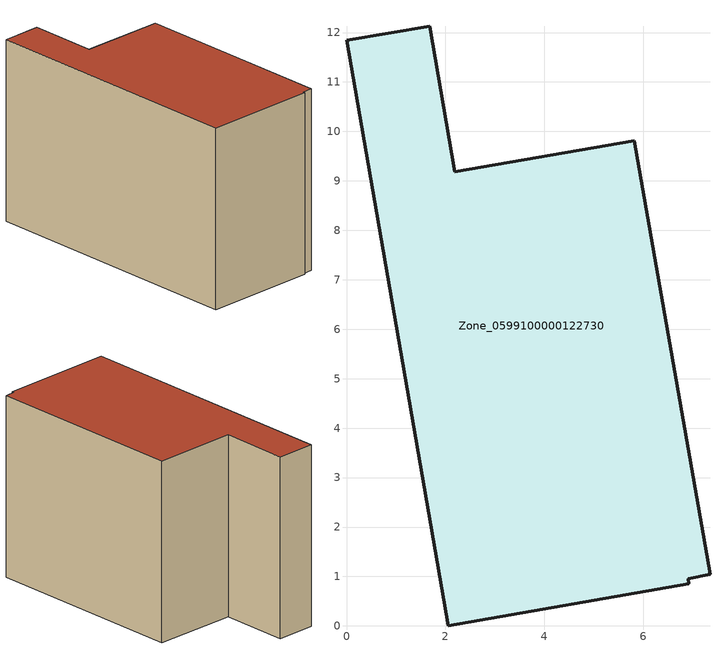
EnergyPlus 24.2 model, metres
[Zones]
Zone_0599100000122730
 floor ground (C_G): 6.92,0.85 2.06,0 0,11.84 1.68,12.13 2.19,9.18 5.82,9.81 7.35,1.04 6.91,0.95 z0
 wall outside (C_F): 7.35,1.04 5.82,9.81 2.19,9.18 1.68,12.13 0,11.84 2.06,0 6.92,0.85 6.91,0.95 7.35,1.04 z0:7.93
 roof outside (C_R): 2.06,0 6.92,0.85 6.91,0.95 7.35,1.04 5.82,9.81 2.19,9.18 1.68,12.13 0,11.84 z7.93
[BUILDING]
Pand.0599100000122730: North Axis=0; Terrain=City; Loads Convergence Tolerance Value=0.04; Temperature Convergence Tolerance Value=0.4; Solar Distribution=FullExterior; Maximum Number of Warmup Days=25; Minimum Number of Warmup Days=1
[Site:Location]
Rotterdam.The.Hague.AP_ZH_NLD Design_Conditions: Latitude=51.96; Longitude=4.45; Time Zone=1; Elevation=-4.5
[SITE:GROUNDTEMPERATURE:BUILDINGSURFACE]
18, 18, 18, 18, 18, 18, 18, 18, 18, 18, 18, 18
[MATERIAL] Thermal Absorptance=0.9; Solar Absorptance=0.7; Visible Absorptance=0.7
Name | Roughness | Thickness | Conductivity | Density | Specific Heat
G.TI.1992-2005 | MediumSmooth | 0.15 | 0.06 | 540 | 1210
F.TI.1992-2005 | Rough | 0.3 | 0.12 | 1920 | 840
R.TI.1992-2005 | MediumRough | 0.2 | 0.08 | 1500 | 1000
[CONSTRUCTION]
C_G: G.TI.1992-2005
C_F: F.TI.1992-2005
C_R: R.TI.1992-2005
[ZONE]
Zone_0599100000122730: Type=1; Multiplier=1; Ceiling Height=Autocalculate; Volume=Autocalculate; Floor Area=autocalculate; Part of Total Floor Area=Yes
[ZONEINFILTRATION:DESIGNFLOWRATE]
Infil_Zone_0599100000122730: Zone or ZoneList or Space or SpaceList=Zone_0599100000122730; Schedule=AlwaysOn; Design Flow Rate Calculation Method=Flow/Area; Flow Rate per Floor Area=0.0015; Constant Term Coefficient=1; Temperature Term Coefficient=0; Velocity Term Coefficient=0; Velocity Squared Term Coefficient=0
[HVACTEMPLATE:ZONE:IDEALLOADSAIRSYSTEM]
Zone_0599100000122730: Maximum Heating Supply Air Temperature=50; Minimum Cooling Supply Air Temperature=13; Maximum Heating Supply Air Humidity Ratio=0.0156; Minimum Cooling Supply Air Humidity Ratio=0.0077; Heating Limit=NoLimit; Cooling Limit=NoLimit; Dehumidification Control Type=ConstantSensibleHeatRatio; Cooling Sensible Heat Ratio=0.7; Dehumidification Setpoint=60; Humidification Control Type=None; Humidification Setpoint=30; Outdoor Air Method=None; Outdoor Air Flow Rate per Person=0.00944; Outdoor Air Flow Rate per Zone Floor Area=0; Outdoor Air Flow Rate per Zone=0; Demand Controlled Ventilation Type=None; Outdoor Air Economizer Type=NoEconomizer; Heat Recovery Type=None; Sensible Heat Recovery Effectiveness=0.7; Latent Heat Recovery Effectiveness=0.65
[ZONECONTROL:THERMOSTAT]
ThermostatControl_Zone_0599100000122730: Zone or ZoneList=Zone_0599100000122730; Control Type Schedule=DualSetpointControlType; Control 1=Thermostat_Zone_0599100000122730; Temperature Difference Between Cutout And Setpoint=0
[THERMOSTATSETPOINT:DUALSETPOINT]
Thermostat_Zone_0599100000122730: Heating Setpoint Temperature Schedule=HeatingSetpoint_Zone_0599100000122730; Cooling Setpoint Temperature Schedule=CoolingSetpoint_Zone_0599100000122730
[SCHEDULE:COMPACT]
HeatingSetpoint_Zone_0599100000122730: Through: 12/31, For: AllDays, Until: 24:00, 21
CoolingSetpoint_Zone_0599100000122730: Through: 12/31, For: AllDays, Until: 24:00, 24
DualSetpointControlType: Through: 12/31, For: AllDays, Until: 24:00, 4
AlwaysOn: Through: 12/31, For: AllDays, Until: 24:00, 1
